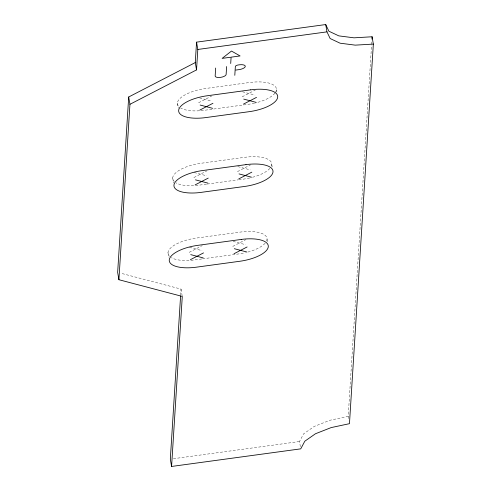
<?xml version="1.0" encoding="UTF-8"?>
<svg xmlns="http://www.w3.org/2000/svg" width="491" height="491" viewBox="0 0 491 491"><rect width="100%" height="100%" fill="white"/><g stroke="black" fill="none" stroke-linecap="round" stroke-linejoin="round"><path stroke-width="0.37" stroke-dasharray="2.46 1.84" d="M180.639 295.201L181.026 289.101L120.602 273.174M348.585 418.559L348.211 416.362L371.564 45.19M371.613 44.423L371.853 40.6M300.369 446.663L299.492 441.538L303.561 433.891L314.246 426.421L329.927 420.265L348.211 416.362M198.579 102.76L211.695 95.984M242.161 96.825L255.277 90.049M193.871 177.558L206.993 170.782M237.454 171.623L250.576 164.841M189.17 252.356L202.286 245.58M232.752 246.421L245.868 239.639M206.508 184.156L199.745 185.076A28.085 10.679 -9.7 0 1 176.073 182.898M207.263 184.051L238.067 179.859M238.822 179.755L243.327 179.141A28.085 10.679 -9.7 0 0 249.827 177.957M201.801 258.953L195.037 259.874A28.085 10.679 -9.7 0 1 171.365 257.689M202.556 258.849L238.626 253.939A28.085 10.679 -9.7 0 0 245.119 252.755M173.366 458.723L299.492 441.538M242.48 91.792L254.964 95.082M199.591 97.912L211.382 101.017M237.773 166.59L250.257 169.88M194.19 172.525L206.674 175.815M233.065 241.382L245.549 244.678M189.483 247.323L201.967 250.613M276.458 89.657L276.955 92.584M271.75 164.454L272.253 167.382M267.043 239.252L267.546 242.18M177.404 103.153L178.282 108.272M172.697 177.945L173.575 183.069M181.026 289.101L182.278 296.417M167.99 252.742L168.744 257.131M266.595 241.007A28.085 10.679 -9.7 0 0 239.995 232.12L196.412 238.055A28.085 10.679 -9.7 0 0 169.585 256.4M265.14 243.205A28.085 10.679 -9.7 0 1 245.825 252.589M275.334 92.609A28.085 10.679 -9.7 0 0 249.41 82.531L205.827 88.466A28.085 10.679 -9.7 0 0 179 106.805M274.966 93.112A28.085 10.679 -9.7 0 1 255.234 102.993M254.534 103.159A28.085 10.679 -9.7 0 1 248.035 104.344L204.452 110.279A28.085 10.679 -9.7 0 1 200.119 110.739M199.401 110.788A28.085 10.679 -9.7 0 1 180.774 108.1M271.302 166.21A28.085 10.679 -9.7 0 0 244.702 157.323L201.12 163.264A28.085 10.679 -9.7 0 0 174.293 181.602M269.847 168.413A28.085 10.679 -9.7 0 1 250.533 177.791"/><path stroke-width="0.74" d="M195.277 62.584L128.691 96.991L117.656 272.401L118.908 279.717L182.278 296.417L171.58 466.45L300.744 448.854L304.813 441.206L315.498 433.737L331.18 427.581L349.463 423.678L373.344 44.086L372.092 36.77L353.986 37.825L338.821 35.874L328.896 31.215L325.723 24.55L196.56 42.146L195.277 62.584L196.529 69.9L129.943 104.307L118.908 279.717M180.59 295.969L170.328 459.134L171.58 466.45M196.529 69.9L197.812 49.462L196.56 42.146M215.659 68.04L215.162 75.964A5.554 2.111 -9.7 0 0 220.508 77.375A5.554 2.111 -9.7 0 0 226.124 74.472L226.621 66.549M230.709 63.517L231.108 57.165L240.087 55.943L231.494 51.052L222.128 58.392L230.475 57.251M234.802 75.319L235.355 66.518A3.007 1.142 -9.7 0 1 238.405 64.941L239.332 64.812A6.187 2.351 -9.7 0 1 245.291 66.383A6.187 2.351 -9.7 0 1 239.031 69.624L235.76 70.066M371.951 39.071L372.092 36.77M199.831 110.076L212.947 103.3M243.413 104.141L256.529 97.365M195.13 184.874L208.245 178.098M238.712 178.939L251.828 172.157M190.422 259.671L203.538 252.896M234.004 253.737L247.12 246.955M197.812 49.462L326.975 31.866L330.148 38.531L340.073 43.19L355.238 45.141L373.344 44.086M243.732 99.108L256.216 102.398M200.15 105.043L212.634 108.333M239.025 173.906L251.509 177.196M195.443 179.841L207.926 183.131M234.317 248.698L246.801 251.993M190.735 254.639L203.219 257.928M325.723 24.55L326.975 31.866M128.691 96.991L129.943 104.307M250.662 89.847L207.079 95.782A28.085 10.679 -9.7 0 0 178.656 110.469A28.085 10.679 -9.7 0 0 205.704 117.594L249.287 111.66A28.085 10.679 -9.7 0 0 277.71 96.972A28.085 10.679 -9.7 0 0 250.662 89.847M245.954 164.638L202.372 170.58A28.085 10.679 -9.7 0 0 173.949 185.26A28.085 10.679 -9.7 0 0 200.997 192.392L244.579 186.457A28.085 10.679 -9.7 0 0 273.002 171.77A28.085 10.679 -9.7 0 0 245.954 164.638M241.247 239.436L197.664 245.371A28.085 10.679 -9.7 0 0 169.248 260.058A28.085 10.679 -9.7 0 0 196.296 267.19L239.878 261.255A28.085 10.679 -9.7 0 0 268.295 246.568A28.085 10.679 -9.7 0 0 241.247 239.436"/></g></svg>
